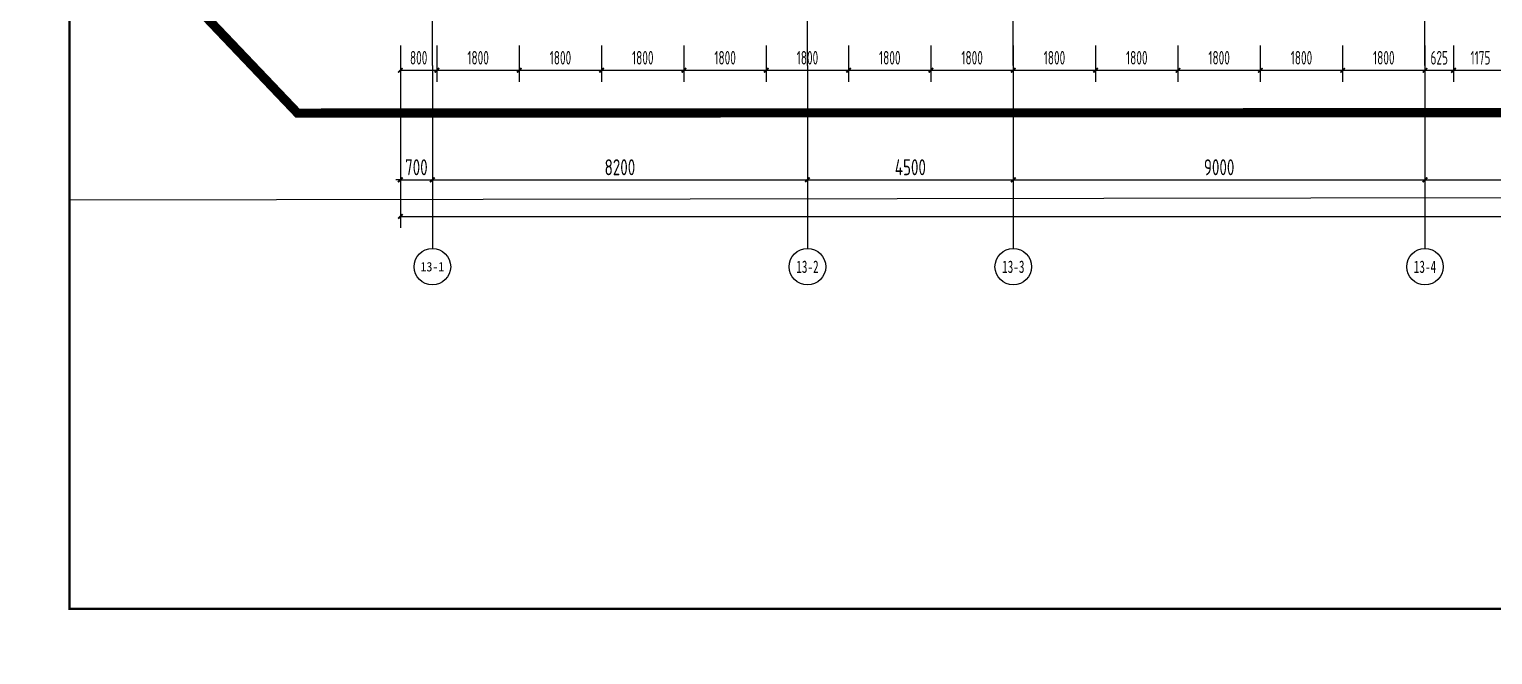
# Model space of a CAD drawing. Extents: x -228436 to 200315, y -41539 to 163917.
# Drawn here: x -9013 to 22981, y -20288 to -6608 of the extents above; entities that cross this region are included whole.
import ezdxf
from ezdxf.enums import TextEntityAlignment as Align

# ---------------------------------------------------------------- set-up
doc = ezdxf.new("R2010")
doc.units = 0
doc.header["$LTSCALE"] = 1000
doc.header["$MEASUREMENT"] = 0
doc.linetypes.add('X-104 13#平面$0$ACAD_ISO04W100', pattern=[30, 24, -3, 0, -3])
doc.linetypes.add('X-104 13#平面$0$DOTE', pattern=[2.42, 2, -0.2, 0.02, -0.2])
for name, color, linetype in [('01-标注_尺寸', 124, 'Continuous'), ('AXIS_TEXT', 7, 'Continuous'), ('X-104 13#平面$0$01-标注_轴线坐标', 132, 'Continuous'), ('X-104 13#平面$0$02-TEXT_轴号', 7, 'Continuous'), ('X-104 13#平面$0$A_AXIS-轴线', 36, 'X-104 13#平面$0$DOTE'), ('X-104 13#平面$0$M-用地 红线', 20, 'X-104 13#平面$0$ACAD_ISO04W100'), ('X-104 13#平面$0$M-绿化 首层轮廓', 197, 'Continuous'), ('X-104 13#平面$0$M-道路 边线', 151, 'Continuous')]:
    doc.layers.add(name, color=color, linetype=linetype)
doc.styles.add('_TCH_DIM_T3', font='ros1.shx', dxfattribs={"width": 0.705882, "bigfont": 'jd.shx'})
doc.styles.add('COMPLEX', font='COMPLEX')
doc.styles.add('X-104 13#平面$0$_TCH_AXIS', font='STXIHEI_0.TTF', dxfattribs={"width": 0.75})
doc.styles.add('X-104 13#平面$0$_TCH_DIM_T3', font='ros1.shx', dxfattribs={"width": 0.8, "bigfont": 'jd.shx'})
doc.dimstyles.new('_TCH_ARCH&&100', dxfattribs={"dimtxt": 297.5, "dimasz": 100, "dimexe": 250, "dimexo": 300, "dimgap": 126.25, "dimtad": 1, "dimdec": 0, "dimzin": 0, "dimdsep": 46, "dimtxsty": '_TCH_DIM_T3', "dimblk": 'ARCHTICK', "dimcen": 0.09, "dimclrt": 7, "dimazin": 2, "dimtfac": 1, "dimtdec": 0, "dimtix": 1, "dimtmove": 2, "dimatfit": 3, "dimfxl": 0, "dimtolj": 1, "dimtzin": 0, "dimarcsym": 0})
doc.dimstyles.new('X-104 13#平面$0$_TCH_ARCH&&100', dxfattribs={"dimtxt": 350, "dimasz": 100, "dimexe": 250, "dimexo": 300, "dimgap": 100, "dimtad": 1, "dimdec": 0, "dimzin": 0, "dimdsep": 46, "dimtxsty": 'X-104 13#平面$0$_TCH_DIM_T3', "dimblk": 'X-104 13#平面$0$_ArchTick', "dimcen": 0.09, "dimclrt": 7, "dimazin": 2, "dimtfac": 1, "dimtdec": 0, "dimtix": 1, "dimtmove": 2, "dimatfit": 3, "dimfxl": 0, "dimtolj": 1, "dimtzin": 0, "dimarcsym": 0})

# ---------------------------------------------------------------- blocks, each defined once
blk = doc.blocks.new('图框-A1')
for points, const_width in [([(0, 0), (841, 0), (841, 594), (0, 594)], 0.05), ([(766, 584), (25, 584), (25, 10), (766, 10)], 0.5)]:
    blk.add_lwpolyline(points, close=True, dxfattribs=dict(const_width=const_width))
blk = doc.blocks.new('_AXISO')
blk.add_circle((0, 0), 0.5)
at = {"layer": 'AXIS_TEXT', "style": 'COMPLEX', "width": 1.041667}
blk.add_attdef('A', text='', height=0.56, dxfattribs=at).set_placement((-0.25, -0.28), (0.25, -0.28), align=Align.FIT)
blk = doc.blocks.new('X-104 13#平面$0$_ArchTick')
at = {"color": 0, "linetype": 'ByBlock', "const_width": 0.4}
blk.add_lwpolyline([(-0.5, -0.5), (0.5, 0.5)], dxfattribs=at)
blk = doc.blocks.new('*D741')
at = {"layer": 'Defpoints', "color": 0, "transparency": 16777216}
for p in [(-900, -7401), (58400, -7401), (58400, -10701)]:
    blk.add_point(p, dxfattribs=at)
at = {"layer": 'X-104 13#平面$0$01-标注_轴线坐标', "color": 0, "lineweight": -2, "transparency": 16777216}
for p, q in [((-900, -7701), (-900, -10951)), ((58400, -7701), (58400, -10951)), ((-900, -10701), (58400, -10701))]:
    blk.add_line(p, q, dxfattribs=at)
at = {"layer": 'X-104 13#平面$0$01-标注_轴线坐标', "color": 0, "lineweight": -2, "transparency": 16777216, "xscale": 100, "yscale": 100, "zscale": 100, "rotation": 180}
blk.add_blockref('X-104 13#平面$0$_ArchTick', (-900, -10701), dxfattribs=at)
at = {"layer": 'X-104 13#平面$0$01-标注_轴线坐标', "color": 0, "lineweight": -2, "transparency": 16777216, "xscale": 100, "yscale": 100, "zscale": 100}
blk.add_blockref('X-104 13#平面$0$_ArchTick', (58400, -10701), dxfattribs=at)
at = {"layer": 'X-104 13#平面$0$01-标注_轴线坐标', "color": 7, "transparency": 16777216, "insert": (28750, -10426), "char_height": 350, "attachment_point": 5, "style": 'X-104 13#平面$0$_TCH_DIM_T3'}
blk.add_mtext('\\A1;59300', dxfattribs=at)
blk = doc.blocks.new('*D742')
at = {"layer": 'Defpoints', "color": 0, "transparency": 16777216}
for p in [(-900, -7401), (-200, -7401), (-200, -9901)]:
    blk.add_point(p, dxfattribs=at)
at = {"layer": 'X-104 13#平面$0$01-标注_轴线坐标', "color": 0, "lineweight": -2, "transparency": 16777216}
for p, q in [((-900, -7701), (-900, -10151)), ((-200, -7701), (-200, -10151)), ((-900, -9901), (-1000, -9901)), ((-900, -9901), (-200, -9901)), ((-200, -9901), (-100, -9901))]:
    blk.add_line(p, q, dxfattribs=at)
at = {"layer": 'X-104 13#平面$0$01-标注_轴线坐标', "color": 0, "lineweight": -2, "transparency": 16777216, "xscale": 100, "yscale": 100, "zscale": 100}
blk.add_blockref('X-104 13#平面$0$_ArchTick', (-900, -9901), dxfattribs=at)
at = {"layer": 'X-104 13#平面$0$01-标注_轴线坐标', "color": 0, "lineweight": -2, "transparency": 16777216, "xscale": 100, "yscale": 100, "zscale": 100, "rotation": 180}
blk.add_blockref('X-104 13#平面$0$_ArchTick', (-200, -9901), dxfattribs=at)
at = {"layer": 'X-104 13#平面$0$01-标注_轴线坐标', "color": 7, "transparency": 16777216, "insert": (-550, -9626), "char_height": 350, "attachment_point": 5, "style": 'X-104 13#平面$0$_TCH_DIM_T3'}
blk.add_mtext('\\A1;700', dxfattribs=at)
blk = doc.blocks.new('*D743')
at = {"layer": 'Defpoints', "color": 0, "transparency": 16777216}
for p in [(-200, -7401), (8000, -7401), (8000, -9901)]:
    blk.add_point(p, dxfattribs=at)
at = {"layer": 'X-104 13#平面$0$01-标注_轴线坐标', "color": 0, "lineweight": -2, "transparency": 16777216}
for p, q in [((-200, -7701), (-200, -10151)), ((8000, -7701), (8000, -10151)), ((-200, -9901), (8000, -9901))]:
    blk.add_line(p, q, dxfattribs=at)
at = {"layer": 'X-104 13#平面$0$01-标注_轴线坐标', "color": 0, "lineweight": -2, "transparency": 16777216, "xscale": 100, "yscale": 100, "zscale": 100, "rotation": 180}
blk.add_blockref('X-104 13#平面$0$_ArchTick', (-200, -9901), dxfattribs=at)
at = {"layer": 'X-104 13#平面$0$01-标注_轴线坐标', "color": 0, "lineweight": -2, "transparency": 16777216, "xscale": 100, "yscale": 100, "zscale": 100}
blk.add_blockref('X-104 13#平面$0$_ArchTick', (8000, -9901), dxfattribs=at)
at = {"layer": 'X-104 13#平面$0$01-标注_轴线坐标', "color": 7, "transparency": 16777216, "insert": (3900, -9626), "char_height": 350, "attachment_point": 5, "style": 'X-104 13#平面$0$_TCH_DIM_T3'}
blk.add_mtext('\\A1;8200', dxfattribs=at)
blk = doc.blocks.new('*D744')
at = {"layer": 'Defpoints', "color": 0, "transparency": 16777216}
for p in [(8000, -7401), (12500, -7401), (12500, -9901)]:
    blk.add_point(p, dxfattribs=at)
at = {"layer": 'X-104 13#平面$0$01-标注_轴线坐标', "color": 0, "lineweight": -2, "transparency": 16777216}
for p, q in [((8000, -7701), (8000, -10151)), ((12500, -7701), (12500, -10151)), ((8000, -9901), (12500, -9901))]:
    blk.add_line(p, q, dxfattribs=at)
at = {"layer": 'X-104 13#平面$0$01-标注_轴线坐标', "color": 0, "lineweight": -2, "transparency": 16777216, "xscale": 100, "yscale": 100, "zscale": 100, "rotation": 180}
blk.add_blockref('X-104 13#平面$0$_ArchTick', (8000, -9901), dxfattribs=at)
at = {"layer": 'X-104 13#平面$0$01-标注_轴线坐标', "color": 0, "lineweight": -2, "transparency": 16777216, "xscale": 100, "yscale": 100, "zscale": 100}
blk.add_blockref('X-104 13#平面$0$_ArchTick', (12500, -9901), dxfattribs=at)
at = {"layer": 'X-104 13#平面$0$01-标注_轴线坐标', "color": 7, "transparency": 16777216, "insert": (10250, -9626), "char_height": 350, "attachment_point": 5, "style": 'X-104 13#平面$0$_TCH_DIM_T3'}
blk.add_mtext('\\A1;4500', dxfattribs=at)
blk = doc.blocks.new('*D745')
at = {"layer": 'Defpoints', "color": 0, "transparency": 16777216}
for p in [(12500, -7401), (21500, -7401), (21500, -9901)]:
    blk.add_point(p, dxfattribs=at)
at = {"layer": 'X-104 13#平面$0$01-标注_轴线坐标', "color": 0, "lineweight": -2, "transparency": 16777216}
for p, q in [((12500, -7701), (12500, -10151)), ((21500, -7701), (21500, -10151)), ((12500, -9901), (21500, -9901))]:
    blk.add_line(p, q, dxfattribs=at)
at = {"layer": 'X-104 13#平面$0$01-标注_轴线坐标', "color": 0, "lineweight": -2, "transparency": 16777216, "xscale": 100, "yscale": 100, "zscale": 100, "rotation": 180}
blk.add_blockref('X-104 13#平面$0$_ArchTick', (12500, -9901), dxfattribs=at)
at = {"layer": 'X-104 13#平面$0$01-标注_轴线坐标', "color": 0, "lineweight": -2, "transparency": 16777216, "xscale": 100, "yscale": 100, "zscale": 100}
blk.add_blockref('X-104 13#平面$0$_ArchTick', (21500, -9901), dxfattribs=at)
at = {"layer": 'X-104 13#平面$0$01-标注_轴线坐标', "color": 7, "transparency": 16777216, "insert": (17000, -9626), "char_height": 350, "attachment_point": 5, "style": 'X-104 13#平面$0$_TCH_DIM_T3'}
blk.add_mtext('\\A1;9000', dxfattribs=at)
blk = doc.blocks.new('*D746')
at = {"layer": 'Defpoints', "color": 0, "transparency": 16777216}
for p in [(21500, -7401), (30500, -7401), (30500, -9901)]:
    blk.add_point(p, dxfattribs=at)
at = {"layer": 'X-104 13#平面$0$01-标注_轴线坐标', "color": 0, "lineweight": -2, "transparency": 16777216}
for p, q in [((21500, -7701), (21500, -10151)), ((30500, -7701), (30500, -10151)), ((21500, -9901), (30500, -9901))]:
    blk.add_line(p, q, dxfattribs=at)
at = {"layer": 'X-104 13#平面$0$01-标注_轴线坐标', "color": 0, "lineweight": -2, "transparency": 16777216, "xscale": 100, "yscale": 100, "zscale": 100, "rotation": 180}
blk.add_blockref('X-104 13#平面$0$_ArchTick', (21500, -9901), dxfattribs=at)
at = {"layer": 'X-104 13#平面$0$01-标注_轴线坐标', "color": 0, "lineweight": -2, "transparency": 16777216, "xscale": 100, "yscale": 100, "zscale": 100}
blk.add_blockref('X-104 13#平面$0$_ArchTick', (30500, -9901), dxfattribs=at)
at = {"layer": 'X-104 13#平面$0$01-标注_轴线坐标', "color": 7, "transparency": 16777216, "insert": (26000, -9626), "char_height": 350, "attachment_point": 5, "style": 'X-104 13#平面$0$_TCH_DIM_T3'}
blk.add_mtext('\\A1;9000', dxfattribs=at)
blk = doc.blocks.new('X-104 13#平面$0$A$C0BB3323F')
at = {"layer": 'X-104 13#平面$0$M-用地 红线', "ltscale": 0.05, "const_width": 200}
blk.add_lwpolyline([(-7235, -1505), (-2249, -6741), (66865, -6716)], dxfattribs=at)
at = {"layer": 'X-104 13#平面$0$M-绿化 首层轮廓'}
for p, q in [((-7235, -1505), (-2249, -6741)), ((-2249, -6741), (58823, -6719))]:
    blk.add_line(p, q, dxfattribs=at)
at = {"layer": 'X-104 13#平面$0$M-道路 边线', "ltscale": 0.02}
blk.add_lwpolyline([(56087, -8541), (-7235, -8649)], dxfattribs=at)
blk = doc.blocks.new('_ArchTick')
at = {"color": 0, "linetype": 'ByBlock', "const_width": 0.4}
blk.add_lwpolyline([(-0.5, -0.5), (0.5, 0.5)], dxfattribs=at)
blk = doc.blocks.new('*D150')
at = {"layer": '01-标注_尺寸', "color": 0, "lineweight": -2, "transparency": 16777216}
for p, q in [((-900, -6963), (-900, -7756)), ((-100, -6963), (-100, -7756)), ((-900, -7506), (-100, -7506))]:
    blk.add_line(p, q, dxfattribs=at)
at = {"layer": 'Defpoints', "color": 0, "transparency": 16777216}
for p in [(-900, -6663), (-100, -6663), (-100, -7506)]:
    blk.add_point(p, dxfattribs=at)
at = {"layer": '01-标注_尺寸', "color": 0, "lineweight": -2, "transparency": 16777216, "xscale": 100, "yscale": 100, "zscale": 100, "rotation": 180}
blk.add_blockref('_ArchTick', (-900, -7506), dxfattribs=at)
at = {"layer": '01-标注_尺寸', "color": 0, "lineweight": -2, "transparency": 16777216, "xscale": 100, "yscale": 100, "zscale": 100}
blk.add_blockref('_ArchTick', (-100, -7506), dxfattribs=at)
at = {"layer": '01-标注_尺寸', "color": 7, "transparency": 16777216, "insert": (-500, -7231), "char_height": 297.5, "attachment_point": 5, "style": '_TCH_DIM_T3'}
blk.add_mtext('\\A1;800', dxfattribs=at)
blk = doc.blocks.new('*D151')
at = {"layer": '01-标注_尺寸', "color": 0, "lineweight": -2, "transparency": 16777216}
for p, q in [((-100, -6963), (-100, -7756)), ((1700, -6963), (1700, -7756)), ((-100, -7506), (1700, -7506))]:
    blk.add_line(p, q, dxfattribs=at)
at = {"layer": 'Defpoints', "color": 0, "transparency": 16777216}
for p in [(-100, -6663), (1700, -6663), (1700, -7506)]:
    blk.add_point(p, dxfattribs=at)
at = {"layer": '01-标注_尺寸', "color": 0, "lineweight": -2, "transparency": 16777216, "xscale": 100, "yscale": 100, "zscale": 100, "rotation": 180}
blk.add_blockref('_ArchTick', (-100, -7506), dxfattribs=at)
at = {"layer": '01-标注_尺寸', "color": 0, "lineweight": -2, "transparency": 16777216, "xscale": 100, "yscale": 100, "zscale": 100}
blk.add_blockref('_ArchTick', (1700, -7506), dxfattribs=at)
at = {"layer": '01-标注_尺寸', "color": 7, "transparency": 16777216, "insert": (800, -7231), "char_height": 297.5, "attachment_point": 5, "style": '_TCH_DIM_T3'}
blk.add_mtext('\\A1;1800', dxfattribs=at)
blk = doc.blocks.new('*D152')
at = {"layer": '01-标注_尺寸', "color": 0, "lineweight": -2, "transparency": 16777216}
for p, q in [((1700, -6963), (1700, -7756)), ((3500, -6963), (3500, -7756)), ((1700, -7506), (3500, -7506))]:
    blk.add_line(p, q, dxfattribs=at)
at = {"layer": 'Defpoints', "color": 0, "transparency": 16777216}
for p in [(1700, -6663), (3500, -6663), (3500, -7506)]:
    blk.add_point(p, dxfattribs=at)
at = {"layer": '01-标注_尺寸', "color": 0, "lineweight": -2, "transparency": 16777216, "xscale": 100, "yscale": 100, "zscale": 100, "rotation": 180}
blk.add_blockref('_ArchTick', (1700, -7506), dxfattribs=at)
at = {"layer": '01-标注_尺寸', "color": 0, "lineweight": -2, "transparency": 16777216, "xscale": 100, "yscale": 100, "zscale": 100}
blk.add_blockref('_ArchTick', (3500, -7506), dxfattribs=at)
at = {"layer": '01-标注_尺寸', "color": 7, "transparency": 16777216, "insert": (2600, -7231), "char_height": 297.5, "attachment_point": 5, "style": '_TCH_DIM_T3'}
blk.add_mtext('\\A1;1800', dxfattribs=at)
blk = doc.blocks.new('*D153')
at = {"layer": '01-标注_尺寸', "color": 0, "lineweight": -2, "transparency": 16777216}
for p, q in [((3500, -6963), (3500, -7756)), ((5300, -6963), (5300, -7756)), ((3500, -7506), (5300, -7506))]:
    blk.add_line(p, q, dxfattribs=at)
at = {"layer": 'Defpoints', "color": 0, "transparency": 16777216}
for p in [(3500, -6663), (5300, -6663), (5300, -7506)]:
    blk.add_point(p, dxfattribs=at)
at = {"layer": '01-标注_尺寸', "color": 0, "lineweight": -2, "transparency": 16777216, "xscale": 100, "yscale": 100, "zscale": 100, "rotation": 180}
blk.add_blockref('_ArchTick', (3500, -7506), dxfattribs=at)
at = {"layer": '01-标注_尺寸', "color": 0, "lineweight": -2, "transparency": 16777216, "xscale": 100, "yscale": 100, "zscale": 100}
blk.add_blockref('_ArchTick', (5300, -7506), dxfattribs=at)
at = {"layer": '01-标注_尺寸', "color": 7, "transparency": 16777216, "insert": (4400, -7231), "char_height": 297.5, "attachment_point": 5, "style": '_TCH_DIM_T3'}
blk.add_mtext('\\A1;1800', dxfattribs=at)
blk = doc.blocks.new('*D154')
at = {"layer": '01-标注_尺寸', "color": 0, "lineweight": -2, "transparency": 16777216}
for p, q in [((5300, -6963), (5300, -7756)), ((7100, -6963), (7100, -7756)), ((5300, -7506), (7100, -7506))]:
    blk.add_line(p, q, dxfattribs=at)
at = {"layer": 'Defpoints', "color": 0, "transparency": 16777216}
for p in [(5300, -6663), (7100, -6663), (7100, -7506)]:
    blk.add_point(p, dxfattribs=at)
at = {"layer": '01-标注_尺寸', "color": 0, "lineweight": -2, "transparency": 16777216, "xscale": 100, "yscale": 100, "zscale": 100, "rotation": 180}
blk.add_blockref('_ArchTick', (5300, -7506), dxfattribs=at)
at = {"layer": '01-标注_尺寸', "color": 0, "lineweight": -2, "transparency": 16777216, "xscale": 100, "yscale": 100, "zscale": 100}
blk.add_blockref('_ArchTick', (7100, -7506), dxfattribs=at)
at = {"layer": '01-标注_尺寸', "color": 7, "transparency": 16777216, "insert": (6200, -7231), "char_height": 297.5, "attachment_point": 5, "style": '_TCH_DIM_T3'}
blk.add_mtext('\\A1;1800', dxfattribs=at)
blk = doc.blocks.new('*D155')
at = {"layer": '01-标注_尺寸', "color": 0, "lineweight": -2, "transparency": 16777216}
for p, q in [((7100, -6963), (7100, -7756)), ((8900, -6963), (8900, -7756)), ((7100, -7506), (8900, -7506))]:
    blk.add_line(p, q, dxfattribs=at)
at = {"layer": 'Defpoints', "color": 0, "transparency": 16777216}
for p in [(7100, -6663), (8900, -6663), (8900, -7506)]:
    blk.add_point(p, dxfattribs=at)
at = {"layer": '01-标注_尺寸', "color": 0, "lineweight": -2, "transparency": 16777216, "xscale": 100, "yscale": 100, "zscale": 100, "rotation": 180}
blk.add_blockref('_ArchTick', (7100, -7506), dxfattribs=at)
at = {"layer": '01-标注_尺寸', "color": 0, "lineweight": -2, "transparency": 16777216, "xscale": 100, "yscale": 100, "zscale": 100}
blk.add_blockref('_ArchTick', (8900, -7506), dxfattribs=at)
at = {"layer": '01-标注_尺寸', "color": 7, "transparency": 16777216, "insert": (8000, -7231), "char_height": 297.5, "attachment_point": 5, "style": '_TCH_DIM_T3'}
blk.add_mtext('\\A1;1800', dxfattribs=at)
blk = doc.blocks.new('*D156')
at = {"layer": '01-标注_尺寸', "color": 0, "lineweight": -2, "transparency": 16777216}
for p, q in [((8900, -6963), (8900, -7756)), ((10700, -6963), (10700, -7756)), ((8900, -7506), (10700, -7506))]:
    blk.add_line(p, q, dxfattribs=at)
at = {"layer": 'Defpoints', "color": 0, "transparency": 16777216}
for p in [(8900, -6663), (10700, -6663), (10700, -7506)]:
    blk.add_point(p, dxfattribs=at)
at = {"layer": '01-标注_尺寸', "color": 0, "lineweight": -2, "transparency": 16777216, "xscale": 100, "yscale": 100, "zscale": 100, "rotation": 180}
blk.add_blockref('_ArchTick', (8900, -7506), dxfattribs=at)
at = {"layer": '01-标注_尺寸', "color": 0, "lineweight": -2, "transparency": 16777216, "xscale": 100, "yscale": 100, "zscale": 100}
blk.add_blockref('_ArchTick', (10700, -7506), dxfattribs=at)
at = {"layer": '01-标注_尺寸', "color": 7, "transparency": 16777216, "insert": (9800, -7231), "char_height": 297.5, "attachment_point": 5, "style": '_TCH_DIM_T3'}
blk.add_mtext('\\A1;1800', dxfattribs=at)
blk = doc.blocks.new('*D157')
at = {"layer": '01-标注_尺寸', "color": 0, "lineweight": -2, "transparency": 16777216}
for p, q in [((10700, -6963), (10700, -7756)), ((12500, -6963), (12500, -7756)), ((10700, -7506), (12500, -7506))]:
    blk.add_line(p, q, dxfattribs=at)
at = {"layer": 'Defpoints', "color": 0, "transparency": 16777216}
for p in [(10700, -6663), (12500, -6663), (12500, -7506)]:
    blk.add_point(p, dxfattribs=at)
at = {"layer": '01-标注_尺寸', "color": 0, "lineweight": -2, "transparency": 16777216, "xscale": 100, "yscale": 100, "zscale": 100, "rotation": 180}
blk.add_blockref('_ArchTick', (10700, -7506), dxfattribs=at)
at = {"layer": '01-标注_尺寸', "color": 0, "lineweight": -2, "transparency": 16777216, "xscale": 100, "yscale": 100, "zscale": 100}
blk.add_blockref('_ArchTick', (12500, -7506), dxfattribs=at)
at = {"layer": '01-标注_尺寸', "color": 7, "transparency": 16777216, "insert": (11600, -7231), "char_height": 297.5, "attachment_point": 5, "style": '_TCH_DIM_T3'}
blk.add_mtext('\\A1;1800', dxfattribs=at)
blk = doc.blocks.new('*D158')
at = {"layer": '01-标注_尺寸', "color": 0, "lineweight": -2, "transparency": 16777216}
for p, q in [((12500, -6963), (12500, -7756)), ((14300, -6963), (14300, -7756)), ((12500, -7506), (14300, -7506))]:
    blk.add_line(p, q, dxfattribs=at)
at = {"layer": 'Defpoints', "color": 0, "transparency": 16777216}
for p in [(12500, -6663), (14300, -6663), (14300, -7506)]:
    blk.add_point(p, dxfattribs=at)
at = {"layer": '01-标注_尺寸', "color": 0, "lineweight": -2, "transparency": 16777216, "xscale": 100, "yscale": 100, "zscale": 100, "rotation": 180}
blk.add_blockref('_ArchTick', (12500, -7506), dxfattribs=at)
at = {"layer": '01-标注_尺寸', "color": 0, "lineweight": -2, "transparency": 16777216, "xscale": 100, "yscale": 100, "zscale": 100}
blk.add_blockref('_ArchTick', (14300, -7506), dxfattribs=at)
at = {"layer": '01-标注_尺寸', "color": 7, "transparency": 16777216, "insert": (13400, -7231), "char_height": 297.5, "attachment_point": 5, "style": '_TCH_DIM_T3'}
blk.add_mtext('\\A1;1800', dxfattribs=at)
blk = doc.blocks.new('*D159')
at = {"layer": '01-标注_尺寸', "color": 0, "lineweight": -2, "transparency": 16777216}
for p, q in [((14300, -6963), (14300, -7756)), ((16100, -6963), (16100, -7756)), ((14300, -7506), (16100, -7506))]:
    blk.add_line(p, q, dxfattribs=at)
at = {"layer": 'Defpoints', "color": 0, "transparency": 16777216}
for p in [(14300, -6663), (16100, -6663), (16100, -7506)]:
    blk.add_point(p, dxfattribs=at)
at = {"layer": '01-标注_尺寸', "color": 0, "lineweight": -2, "transparency": 16777216, "xscale": 100, "yscale": 100, "zscale": 100, "rotation": 180}
blk.add_blockref('_ArchTick', (14300, -7506), dxfattribs=at)
at = {"layer": '01-标注_尺寸', "color": 0, "lineweight": -2, "transparency": 16777216, "xscale": 100, "yscale": 100, "zscale": 100}
blk.add_blockref('_ArchTick', (16100, -7506), dxfattribs=at)
at = {"layer": '01-标注_尺寸', "color": 7, "transparency": 16777216, "insert": (15200, -7231), "char_height": 297.5, "attachment_point": 5, "style": '_TCH_DIM_T3'}
blk.add_mtext('\\A1;1800', dxfattribs=at)
blk = doc.blocks.new('*D160')
at = {"layer": '01-标注_尺寸', "color": 0, "lineweight": -2, "transparency": 16777216}
for p, q in [((16100, -6963), (16100, -7756)), ((17900, -6963), (17900, -7756)), ((16100, -7506), (17900, -7506))]:
    blk.add_line(p, q, dxfattribs=at)
at = {"layer": 'Defpoints', "color": 0, "transparency": 16777216}
for p in [(16100, -6663), (17900, -6663), (17900, -7506)]:
    blk.add_point(p, dxfattribs=at)
at = {"layer": '01-标注_尺寸', "color": 0, "lineweight": -2, "transparency": 16777216, "xscale": 100, "yscale": 100, "zscale": 100, "rotation": 180}
blk.add_blockref('_ArchTick', (16100, -7506), dxfattribs=at)
at = {"layer": '01-标注_尺寸', "color": 0, "lineweight": -2, "transparency": 16777216, "xscale": 100, "yscale": 100, "zscale": 100}
blk.add_blockref('_ArchTick', (17900, -7506), dxfattribs=at)
at = {"layer": '01-标注_尺寸', "color": 7, "transparency": 16777216, "insert": (17000, -7231), "char_height": 297.5, "attachment_point": 5, "style": '_TCH_DIM_T3'}
blk.add_mtext('\\A1;1800', dxfattribs=at)
blk = doc.blocks.new('*D161')
at = {"layer": '01-标注_尺寸', "color": 0, "lineweight": -2, "transparency": 16777216}
for p, q in [((17900, -6963), (17900, -7756)), ((19700, -6963), (19700, -7756)), ((17900, -7506), (19700, -7506))]:
    blk.add_line(p, q, dxfattribs=at)
at = {"layer": 'Defpoints', "color": 0, "transparency": 16777216}
for p in [(17900, -6663), (19700, -6663), (19700, -7506)]:
    blk.add_point(p, dxfattribs=at)
at = {"layer": '01-标注_尺寸', "color": 0, "lineweight": -2, "transparency": 16777216, "xscale": 100, "yscale": 100, "zscale": 100, "rotation": 180}
blk.add_blockref('_ArchTick', (17900, -7506), dxfattribs=at)
at = {"layer": '01-标注_尺寸', "color": 0, "lineweight": -2, "transparency": 16777216, "xscale": 100, "yscale": 100, "zscale": 100}
blk.add_blockref('_ArchTick', (19700, -7506), dxfattribs=at)
at = {"layer": '01-标注_尺寸', "color": 7, "transparency": 16777216, "insert": (18800, -7231), "char_height": 297.5, "attachment_point": 5, "style": '_TCH_DIM_T3'}
blk.add_mtext('\\A1;1800', dxfattribs=at)
blk = doc.blocks.new('*D162')
at = {"layer": '01-标注_尺寸', "color": 0, "lineweight": -2, "transparency": 16777216}
for p, q in [((19700, -6963), (19700, -7756)), ((21500, -6963), (21500, -7756)), ((19700, -7506), (21500, -7506))]:
    blk.add_line(p, q, dxfattribs=at)
at = {"layer": 'Defpoints', "color": 0, "transparency": 16777216}
for p in [(19700, -6663), (21500, -6663), (21500, -7506)]:
    blk.add_point(p, dxfattribs=at)
at = {"layer": '01-标注_尺寸', "color": 0, "lineweight": -2, "transparency": 16777216, "xscale": 100, "yscale": 100, "zscale": 100, "rotation": 180}
blk.add_blockref('_ArchTick', (19700, -7506), dxfattribs=at)
at = {"layer": '01-标注_尺寸', "color": 0, "lineweight": -2, "transparency": 16777216, "xscale": 100, "yscale": 100, "zscale": 100}
blk.add_blockref('_ArchTick', (21500, -7506), dxfattribs=at)
at = {"layer": '01-标注_尺寸', "color": 7, "transparency": 16777216, "insert": (20600, -7231), "char_height": 297.5, "attachment_point": 5, "style": '_TCH_DIM_T3'}
blk.add_mtext('\\A1;1800', dxfattribs=at)
blk = doc.blocks.new('*D163')
at = {"layer": '01-标注_尺寸', "color": 0, "lineweight": -2, "transparency": 16777216}
for p, q in [((21500, -6963), (21500, -7756)), ((22125, -6963), (22125, -7756)), ((21500, -7506), (22125, -7506))]:
    blk.add_line(p, q, dxfattribs=at)
at = {"layer": 'Defpoints', "color": 0, "transparency": 16777216}
for p in [(21500, -6663), (22125, -6663), (22125, -7506)]:
    blk.add_point(p, dxfattribs=at)
at = {"layer": '01-标注_尺寸', "color": 0, "lineweight": -2, "transparency": 16777216, "xscale": 100, "yscale": 100, "zscale": 100, "rotation": 180}
blk.add_blockref('_ArchTick', (21500, -7506), dxfattribs=at)
at = {"layer": '01-标注_尺寸', "color": 0, "lineweight": -2, "transparency": 16777216, "xscale": 100, "yscale": 100, "zscale": 100}
blk.add_blockref('_ArchTick', (22125, -7506), dxfattribs=at)
at = {"layer": '01-标注_尺寸', "color": 7, "transparency": 16777216, "insert": (21812, -7231), "char_height": 297.5, "attachment_point": 5, "style": '_TCH_DIM_T3'}
blk.add_mtext('\\A1;625', dxfattribs=at)
blk = doc.blocks.new('*D164')
at = {"layer": '01-标注_尺寸', "color": 0, "lineweight": -2, "transparency": 16777216}
for p, q in [((22125, -6963), (22125, -7756)), ((23300, -6963), (23300, -7756)), ((22125, -7506), (23300, -7506))]:
    blk.add_line(p, q, dxfattribs=at)
at = {"layer": 'Defpoints', "color": 0, "transparency": 16777216}
for p in [(22125, -6663), (23300, -6663), (23300, -7506)]:
    blk.add_point(p, dxfattribs=at)
at = {"layer": '01-标注_尺寸', "color": 0, "lineweight": -2, "transparency": 16777216, "xscale": 100, "yscale": 100, "zscale": 100, "rotation": 180}
blk.add_blockref('_ArchTick', (22125, -7506), dxfattribs=at)
at = {"layer": '01-标注_尺寸', "color": 0, "lineweight": -2, "transparency": 16777216, "xscale": 100, "yscale": 100, "zscale": 100}
blk.add_blockref('_ArchTick', (23300, -7506), dxfattribs=at)
at = {"layer": '01-标注_尺寸', "color": 7, "transparency": 16777216, "insert": (22713, -7231), "char_height": 297.5, "attachment_point": 5, "style": '_TCH_DIM_T3'}
blk.add_mtext('\\A1;1175', dxfattribs=at)
blk = doc.blocks.new('X-104 13#平面$0$轴网')
at = {"layer": 'X-104 13#平面$0$01-标注_轴线坐标'}
for p, q in [((-200, -7401), (-200, -11401)), ((8000, -7401), (8000, -11401)), ((12500, -7401), (12500, -11401)), ((21500, -7401), (21500, -11401))]:
    blk.add_line(p, q, dxfattribs=at)
at = {"layer": 'X-104 13#平面$0$A_AXIS-轴线', "linetype": 'X-104 13#平面$0$DOTE'}
for p, q in [((-200, -7401), (-200, 24620.3)), ((8000, -7401), (8000, 24620.3)), ((12500, -7401), (12500, 24620.3)), ((21500, -7401), (21500, 24620.3))]:
    blk.add_line(p, q, dxfattribs=at)
at = {"layer": 'X-104 13#平面$0$01-标注_轴线坐标'}
ref = blk.add_blockref('_AXISO', (-200, -11801), dxfattribs=dict(at, xscale=800, yscale=800, zscale=800))
ref.add_attrib('A', '13-1', dxfattribs={"layer": 'X-104 13#平面$0$02-TEXT_轴号', "height": 205.45, "style": 'X-104 13#平面$0$_TCH_AXIS', "width": 1.266585}).set_placement((-460.5, -11903.7), (60.5, -11903.7), align=Align.FIT)
ref = blk.add_blockref('_AXISO', (8000, -11801), dxfattribs=dict(at, xscale=800, yscale=800, zscale=800))
ref.add_attrib('A', '13-2', dxfattribs={"layer": 'X-104 13#平面$0$02-TEXT_轴号', "height": 271.23, "style": 'X-104 13#平面$0$_TCH_AXIS', "width": 0.902277}).set_placement((7755, -11936.6), (8245, -11936.6), align=Align.FIT)
ref = blk.add_blockref('_AXISO', (12500, -11801), dxfattribs=dict(at, xscale=800, yscale=800, zscale=800))
ref.add_attrib('A', '13-3', dxfattribs={"layer": 'X-104 13#平面$0$02-TEXT_轴号', "height": 271.46, "style": 'X-104 13#平面$0$_TCH_AXIS', "width": 0.901283}).set_placement((12255.1, -11936.7), (12744.9, -11936.7), align=Align.FIT)
ref = blk.add_blockref('_AXISO', (21500, -11801), dxfattribs=dict(at, xscale=800, yscale=800, zscale=800))
ref.add_attrib('A', '13-4', dxfattribs={"layer": 'X-104 13#平面$0$02-TEXT_轴号', "height": 270.2, "style": 'X-104 13#平面$0$_TCH_AXIS', "width": 0.906749}).set_placement((21254.7, -11936.1), (21745.3, -11936.1), align=Align.FIT)
for p1, p2, distance, picture, middle in [((-900, -7401), (-200, -7401), -2500, '*D742', (-550, -9626)), ((-900, -7401), (58400, -7401), -3300, '*D741', (28750, -10426)), ((-200, -7401), (8000, -7401), -2500, '*D743', (3900, -9626)), ((8000, -7401), (12500, -7401), -2500, '*D744', (10250, -9626)), ((12500, -7401), (21500, -7401), -2500, '*D745', (17000, -9626)), ((21500, -7401), (30500, -7401), -2500, '*D746', (26000, -9626))]:
    dim = blk.add_aligned_dim(p1=p1, p2=p2, distance=distance, dimstyle='X-104 13#平面$0$_TCH_ARCH&&100', dxfattribs=at)
    dim.commit()
    dim.dimension.update_dxf_attribs({"geometry": picture, "text_midpoint": middle})
blk = doc.blocks.new('X-104 13#平面')
at = {"xscale": 100, "yscale": 100, "zscale": 100}
blk.add_blockref('图框-A1', (-10634.5, -20285.2), dxfattribs=at)
for name, p in [('X-104 13#平面$0$A$C0BB3323F', (-900, -1700)), ('X-104 13#平面$0$轴网', (0, 0))]:
    blk.add_blockref(name, p)

msp = doc.modelspace()

# ---------------------------------------------------------------- block references
msp.add_blockref('X-104 13#平面', (0, 0))

# ---------------------------------------------------------------- dimensions: what is measured, and where the dimension line sits
at = {"layer": '01-标注_尺寸'}
for p1, p2, picture, middle in [((-900, -6663.3), (-100, -6663.3), '*D150', (-500, -7231.4)), ((-100, -6663.3), (1700, -6663.3), '*D151', (800, -7231.4)), ((1700, -6663.3), (3500, -6663.3), '*D152', (2600, -7231.4)), ((3500, -6663.3), (5300, -6663.3), '*D153', (4400, -7231.4)), ((5300, -6663.3), (7100, -6663.3), '*D154', (6200, -7231.4)), ((7100, -6663.3), (8900, -6663.3), '*D155', (8000, -7231.4)), ((8900, -6663.3), (10700, -6663.3), '*D156', (9800, -7231.4)), ((10700, -6663.3), (12500, -6663.3), '*D157', (11600, -7231.4)), ((12500, -6663.3), (14300, -6663.3), '*D158', (13400, -7231.4)), ((14300, -6663.3), (16100, -6663.3), '*D159', (15200, -7231.4)), ((16100, -6663.3), (17900, -6663.3), '*D160', (17000, -7231.4)), ((17900, -6663.3), (19700, -6663.3), '*D161', (18800, -7231.4)), ((19700, -6663.3), (21500, -6663.3), '*D162', (20600, -7231.4)), ((21500, -6663.3), (22125, -6663.3), '*D163', (21812.5, -7231.4)), ((22125, -6663.3), (23300, -6663.3), '*D164', (22712.5, -7231.4))]:
    dim = msp.add_aligned_dim(p1=p1, p2=p2, distance=-843, dimstyle='_TCH_ARCH&&100', dxfattribs=at)
    dim.commit()
    dim.dimension.update_dxf_attribs({"geometry": picture, "text_midpoint": middle})

doc.saveas('drawing.dxf')
